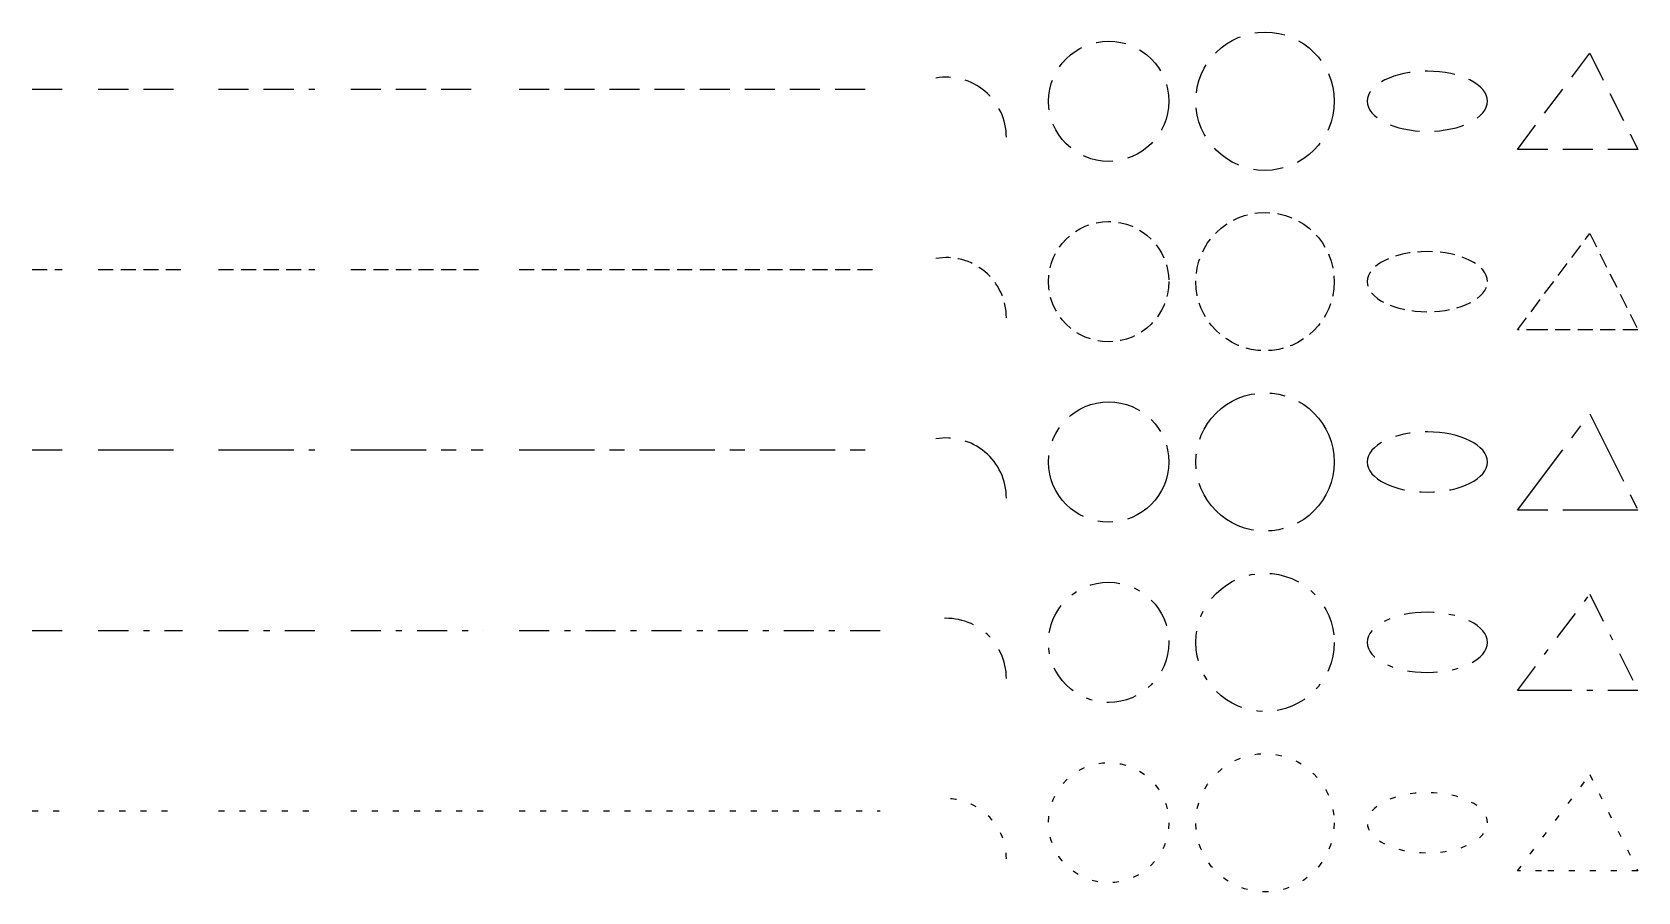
# Model space of a CAD drawing. Header units: millimetres. Extents: x 0 to 26.7, y -13.3 to 0.9.
import ezdxf

# ---------------------------------------------------------------- set-up
doc = ezdxf.new("R2010")
doc.units = ezdxf.units.MM
for name, pattern in [('CENTER', [2, 1.25, -0.25, 0.25, -0.25]), ('DASHDOT', [1, 0.5, -0.25, 0, -0.25]), ('DASHED', [0.75, 0.5, -0.25]), ('DOT', [0.25, 0, -0.25]), ('HIDDEN', [0.375, 0.25, -0.125])]:
    doc.linetypes.add(name, pattern=pattern)
doc.layers.get('0').update_dxf_attribs({"linetype": 'CONTINUOUS'})

msp = doc.modelspace()

# ---------------------------------------------------------------- linework, layer by layer
at = {"linetype": 'DASHED'}
for p, q in [((0, 0), (0.5, 0)), ((1.1, 0), (2.5, 0)), ((3.1, 0), (4.7, 0)), ((5.3, 0), (7.5, 0)), ((8.1, 0), (14.1, 0))]:
    msp.add_line(p, q, dxfattribs=at)
at = {"linetype": 'HIDDEN'}
for p, q in [((0, -3), (0.5, -3)), ((1.1, -3), (2.5, -3)), ((3.1, -3), (4.7, -3)), ((5.3, -3), (7.5, -3)), ((8.1, -3), (14.1, -3))]:
    msp.add_line(p, q, dxfattribs=at)
at = {"linetype": 'CENTER'}
for p, q in [((0, -6), (0.5, -6)), ((1.1, -6), (2.5, -6)), ((3.1, -6), (4.7, -6)), ((5.3, -6), (7.5, -6)), ((8.1, -6), (14.1, -6))]:
    msp.add_line(p, q, dxfattribs=at)
at = {"linetype": 'DASHDOT'}
for p, q in [((0, -9), (0.5, -9)), ((1.1, -9), (2.5, -9)), ((3.1, -9), (4.7, -9)), ((5.3, -9), (7.5, -9)), ((8.1, -9), (14.1, -9))]:
    msp.add_line(p, q, dxfattribs=at)
at = {"linetype": 'DOT'}
for p, q in [((0, -12), (0.5, -12)), ((1.1, -12), (2.5, -12)), ((3.1, -12), (4.7, -12)), ((5.3, -12), (7.5, -12)), ((8.1, -12), (14.1, -12))]:
    msp.add_line(p, q, dxfattribs=at)
at = {"linetype": 'DASHED'}
msp.add_lwpolyline([(24.7, -1), (25.9, 0.6), (26.7, -1), (25.1, -1)], close=True, dxfattribs=at)
at = {"linetype": 'HIDDEN'}
msp.add_lwpolyline([(24.7, -4), (25.9, -2.4), (26.7, -4), (25.1, -4)], close=True, dxfattribs=at)
at = {"linetype": 'CENTER'}
msp.add_lwpolyline([(24.7, -7), (25.9, -5.4), (26.7, -7), (25.1, -7)], close=True, dxfattribs=at)
at = {"linetype": 'DASHDOT'}
msp.add_lwpolyline([(24.7, -10), (25.9, -8.4), (26.7, -10), (25.1, -10)], close=True, dxfattribs=at)
at = {"linetype": 'DOT'}
msp.add_lwpolyline([(24.7, -13), (25.9, -11.4), (26.7, -13), (25.1, -13)], close=True, dxfattribs=at)
at = {"linetype": 'DASHED'}
for centre, radius in [((20.5, -0.2), 1.15), ((17.9, -0.2), 1)]:
    msp.add_circle(centre, radius, dxfattribs=at)
at = {"linetype": 'HIDDEN'}
for centre, radius in [((20.5, -3.2), 1.15), ((17.9, -3.2), 1)]:
    msp.add_circle(centre, radius, dxfattribs=at)
at = {"linetype": 'CENTER'}
for centre, radius in [((20.5, -6.2), 1.15), ((17.9, -6.2), 1)]:
    msp.add_circle(centre, radius, dxfattribs=at)
at = {"linetype": 'DASHDOT'}
for centre, radius in [((17.9, -9.2), 1), ((20.5, -9.2), 1.15)]:
    msp.add_circle(centre, radius, dxfattribs=at)
at = {"linetype": 'DOT'}
for centre, radius in [((17.9, -12.2), 1), ((20.5, -12.2), 1.15)]:
    msp.add_circle(centre, radius, dxfattribs=at)
at = {"linetype": 'DASHED'}
msp.add_arc((15.2, -0.8), 1, 0, 100, dxfattribs=at)
at = {"linetype": 'HIDDEN'}
msp.add_arc((15.2, -3.8), 1, 0, 100, dxfattribs=at)
at = {"linetype": 'CENTER'}
msp.add_arc((15.2, -6.8), 1, 0, 100, dxfattribs=at)
at = {"linetype": 'DASHDOT'}
msp.add_arc((15.2, -9.8), 1, 0, 100, dxfattribs=at)
at = {"linetype": 'DOT'}
msp.add_arc((15.2, -12.8), 1, 0, 100, dxfattribs=at)
at = {"linetype": 'DASHED'}
msp.add_ellipse((23.2, -0.2), major_axis=(1, 0), ratio=0.5, start_param=0, end_param=6.283185, dxfattribs=at)
at = {"linetype": 'HIDDEN'}
msp.add_ellipse((23.2, -3.2), major_axis=(1, 0), ratio=0.5, start_param=0, end_param=6.283185, dxfattribs=at)
at = {"linetype": 'CENTER'}
msp.add_ellipse((23.2, -6.2), major_axis=(1, 0), ratio=0.5, start_param=0, end_param=6.283185, dxfattribs=at)
at = {"linetype": 'DASHDOT'}
msp.add_ellipse((23.2, -9.2), major_axis=(1, 0), ratio=0.5, start_param=0, end_param=6.283185, dxfattribs=at)
at = {"linetype": 'DOT'}
msp.add_ellipse((23.2, -12.2), major_axis=(1, 0), ratio=0.5, start_param=0, end_param=6.283185, dxfattribs=at)

doc.saveas('drawing.dxf')
